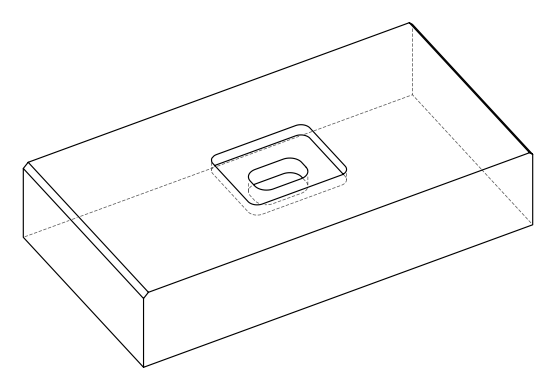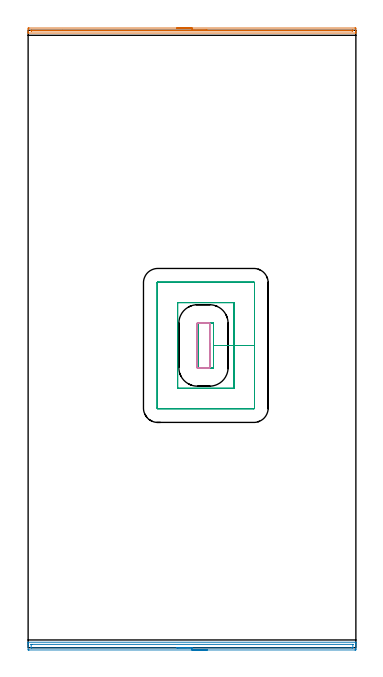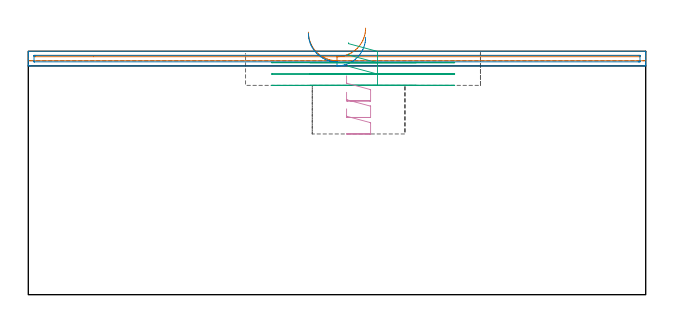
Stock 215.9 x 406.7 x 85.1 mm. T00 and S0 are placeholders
(PLAN: 4 operations, 2 tool changes, 12 min)
(1 AREA_MILL | FG_CHAMFER_SURFACE | UGT0205_001 | 3.6 min | 1176 mm3)
(2 AREA_MILL_1 | FG_CHAMFER_SURFACE_1 | UGT0205_001 | 3.64 min | 2807 mm3)
(3 MILL_RECTANGULAR_POCKET | POCKET_RECTANGULAR_STRAIGHT | UGT0201_100 | Follow Part, ap 4.5, ae 75% | 3.86 min | 98188 mm3)
(4 MILL_RECTANGULAR_POCKET_1 | POCKET_RECTANGULAR_STRAIGHT_1 | UGT0201_106 | Follow Part, ap 6, ae 75% | 0.87 min | 27371 mm3)
(TOOL UGT0205_001 | Chamfer Mill 20 x 3 x 45 deg. | D20 FL50 Z2)
(TOOL UGT0201_100 | End Mill 18 mm | D18 FL22 Z2)
(TOOL UGT0201_106 | End Mill 24 mm | D24 FL25 Z2)
(OP 1 AREA_MILL)
G17 G21 G94 G90
T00 M6
G54
G17 G0 G90 X97.95 Y408.2 S1061 M3
G43 Z95.1 H0
Z91.8
G94 G1 X97.988 Z90.928 F250.
X98.102 Z90.063
X98.291 Z89.212
X98.553 Z88.38
X98.887 Z87.574
X99.29 Z86.8
X99.758 Z86.064
X100.29 Z85.372
X100.879 Z84.729
X101.522 Z84.14
X102.214 Z83.608
X102.95 Z83.14
X103.724 Z82.737
X104.53 Z82.403
X105.362 Z82.141
X106.214 Z81.952
X107.078 Z81.838
X107.95 Z81.8
X215.268
X215.614 Y408.197
X215.89 Y408.192 Z81.803
X215.9 Y407.86 Z82.134
Y406.473 Z83.523
Y406.113 Z83.881
Y405.393 Z84.607
Y405.18 Z84.819
X215.898 Y405.039 Z84.954
X215.89 Y404.903 Z85.088
X215.715 Y404.9 Z85.1
X0.184
X0.01 Y404.903 Z85.088
X0.002 Y405.039 Z84.954
X0. Y405.18 Z84.819
Y405.393 Z84.607
Y406.113 Z83.881
Y407.347 Z82.65
X0.004 Y407.86 Z82.134
X0.01 Y408.192 Z81.803
X0.286 Y408.197 Z81.8
X0.632 Y408.2
X107.95
Y406.786 Z83.214
X213.686
X213.839 Y406.784 Z83.216
X213.876 Y406.782 Z83.218
X213.888 Y406.779 Z83.221
X213.891 Y406.771 Z83.229
X213.895 Y406.737 Z83.263
X213.898 Y406.578 Z83.422
X213.892 Y406.345 Z83.655
X213.89 Y406.322 Z83.678
X213.841 Y406.32 Z83.68
X213.721 Y406.317 Z83.683
X213.48 Y406.315 Z83.685
X213.274 Y406.314 Z83.686
X2.214 Y406.315 Z83.685
X2.061 Y406.316 Z83.684
X2.024 Y406.318 Z83.682
X2.012 Y406.321 Z83.679
X2.009 Y406.329 Z83.671
X2.005 Y406.363 Z83.637
X2.007 Y406.517 Z83.483
X2.03 Y406.779 Z83.221
X2.31 Y406.784 Z83.216
X2.42 Y406.785 Z83.215
X22.767 Y406.786 Z83.214
X107.95
X108.822 Z83.252
X109.686 Z83.366
X110.538 Z83.555
X111.37 Z83.817
X112.176 Z84.151
X112.95 Z84.554
X113.686 Z85.023
X114.378 Z85.554
X115.021 Z86.143
X115.61 Z86.786
X116.142 Z87.478
X116.61 Z88.214
X117.013 Z88.988
X117.347 Z89.794
X117.609 Z90.626
X117.798 Z91.478
X117.912 Z92.343
X117.95 Z93.214
G0 Z95.1
M5
M2
(OP 2 AREA_MILL_1)
G17 G21 G94 G90
T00 M6
G54
G17 G0 G90 X117.95 Y-1.5 S1061 M3
G43 Z95.1 H0
Z90.
G94 G1 X117.912 Z89.128 F250.
X117.798 Z88.264
X117.609 Z87.412
X117.347 Z86.58
X117.013 Z85.774
X116.61 Z85.
X116.142 Z84.264
X115.61 Z83.572
X115.021 Z82.929
X114.378 Z82.34
X113.686 Z81.808
X112.95 Z81.34
X112.176 Z80.937
X111.37 Z80.603
X110.538 Z80.341
X109.686 Z80.152
X108.822 Z80.038
X107.95 Z80.
X0.632
X0.264 Y-1.497 Z80.001
X0.01 Y-1.492 Z80.004
X0. Y-1.138 Z80.358
Y0.612 Z82.107
Y2.002 Z83.498
Y2.363 Z83.857
Y3.085 Z84.584
Y3.301 Z84.801
X0.002 Y3.452 Z84.944
X0.01 Y3.597 Z85.089
X0.184 Y3.6 Z85.1
X215.716
X215.89 Y3.597 Z85.089
X215.898 Y3.452 Z84.944
X215.9 Y3.301 Z84.801
Y3.085 Z84.584
Y2.363 Z83.857
Y1.127 Z82.623
Y-0.263 Z81.233
Y-0.881 Z80.615
X215.897 Y-1.138 Z80.358
X215.89 Y-1.492 Z80.004
X215.636 Y-1.497 Z80.001
X215.268 Y-1.5 Z80.
X107.95
Y-0.086 Z81.414
X2.239 Y-0.085 Z81.415
X2.062 Y-0.082 Z81.418
X2.02 Y-0.079 Z81.421
X2.009 Y-0.076 Z81.424
X2.006 Y-0.063 Z81.437
X2.003 Y-0.028 Z81.472
X2. Y0.148 Z81.648
Y1.898 Z83.398
X2.003 Y2.036 Z83.536
X2.007 Y2.145 Z83.645
X2.01 Y2.175 Z83.675
X2.022 Y2.179 Z83.679
X2.064 Y2.181 Z83.681
X2.42 Y2.185 Z83.685
X2.601 Y2.186 Z83.686
X213.661 Y2.185 Z83.685
X213.838 Y2.182 Z83.682
X213.88 Y2.179 Z83.679
X213.891 Y2.176 Z83.676
X213.894 Y2.163 Z83.663
X213.897 Y2.128 Z83.628
X213.9 Y1.952 Z83.452
Y0.202 Z81.702
X213.897 Y0.064 Z81.564
X213.893 Y-0.045 Z81.455
X213.89 Y-0.075 Z81.425
X213.878 Y-0.079 Z81.421
X213.836 Y-0.081 Z81.419
X213.48 Y-0.085 Z81.415
X213.299 Y-0.086 Z81.414
X107.95
X107.078 Z81.452
X106.214 Z81.566
X105.362 Z81.755
X104.53 Z82.017
X103.724 Z82.351
X102.95 Z82.754
X102.214 Z83.223
X101.522 Z83.754
X100.879 Z84.343
X100.29 Z84.986
X99.758 Z85.678
X99.29 Z86.414
X98.887 Z87.188
X98.553 Z87.994
X98.291 Z88.826
X98.102 Z89.678
X97.988 Z90.543
X97.95 Z91.414
G0 Z95.1
M5
M2
(OP 3 MILL_RECTANGULAR_POCKET)
G17 G21 G94 G90
T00 M6
G54
G17 G0 G90 X112. Y185.6 S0 M3
G43 Z95.1 H0
Z88.1
G94 G1 Y184.4 Z87.778 F250.
X122.1 Z85.072
Y199.1 Z81.133
Y213.8 F500.
X112.
Y184.4
X122.1
Y199.1
X135.6
Y227.3
X98.5
Y170.9
X135.6
Y199.1
X149.1
Y240.4
G3 X148.7 Y240.8 R0.4
G1 X85.4
G3 X85. Y240.4 R0.4
G1 Y157.8
G3 X85.4 Y157.4 R0.4
G1 X148.7
G3 X149.1 Y157.8 R0.4
G1 Y199.1
Y200.1
G0 X112. Y185.6 Z84.133
G1 Y184.4 Z83.812 F250.
X122.1 Z81.105
Y199.1 Z77.167
Y213.8 F500.
X112.
Y184.4
X122.1
Y199.1
X135.6
Y227.3
X98.5
Y170.9
X135.6
Y199.1
X149.1
Y240.4
G3 X148.7 Y240.8 R0.4
G1 X85.4
G3 X85. Y240.4 R0.4
G1 Y157.8
G3 X85.4 Y157.4 R0.4
G1 X148.7
G3 X149.1 Y157.8 R0.4
G1 Y199.1
Y200.1
G0 X112. Y185.6 Z80.167
G1 Y184.4 Z79.845 F250.
X122.1 Z77.139
Y199.1 Z73.2
Y213.8 F500.
X112.
Y184.4
X122.1
Y199.1
X135.6
Y227.3
X98.5
Y170.9
X135.6
Y199.1
X149.1
Y240.4
G3 X148.7 Y240.8 R0.4
G1 X85.4
G3 X85. Y240.4 R0.4
G1 Y157.8
G3 X85.4 Y157.4 R0.4
G1 X148.7
G3 X149.1 Y157.8 R0.4
G1 Y199.1
Y200.1
G0 Z95.1
M5
M2
(OP 4 MILL_RECTANGULAR_POCKET_1)
G17 G21 G94 G90
T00 M6
G54
G17 G0 G90 X111.3 Y194.031 S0 M3
G43 Z95.1 H0
Z76.54
G94 G1 Y184.5 Z73.986 F250.
Y184.455 Z73.974
X111.355 Y184.355 Z73.944
X111.455 Y184.3 Z73.913
X119.545 Z71.745
X119.645 Y184.355 Z71.715
X119.7 Y184.455 Z71.684
Y184.5 Z71.672
Y199.1 Z67.76
Y213.7 F500.
G3 X119.5 Y213.9 R0.2
G1 X111.5
G3 X111.3 Y213.7 R0.2
G1 Y184.5
G3 X111.5 Y184.3 R0.2
G1 X119.5
G3 X119.7 Y184.5 R0.2
G1 Y199.1
Y200.1
G0 X111.3 Y194.031 Z70.76
G1 Y184.5 Z68.206 F250.
Y184.455 Z68.194
X111.355 Y184.355 Z68.164
X111.455 Y184.3 Z68.133
X119.545 Z65.965
X119.645 Y184.355 Z65.935
X119.7 Y184.455 Z65.904
Y184.5 Z65.892
Y199.1 Z61.98
Y213.7 F500.
G3 X119.5 Y213.9 R0.2
G1 X111.5
G3 X111.3 Y213.7 R0.2
G1 Y184.5
G3 X111.5 Y184.3 R0.2
G1 X119.5
G3 X119.7 Y184.5 R0.2
G1 Y199.1
Y200.1
G0 X111.3 Y194.031 Z64.98
G1 Y184.5 Z62.426 F250.
Y184.455 Z62.414
X111.355 Y184.355 Z62.384
X111.455 Y184.3 Z62.353
X119.545 Z60.185
X119.645 Y184.355 Z60.155
X119.7 Y184.455 Z60.124
Y184.5 Z60.112
Y199.1 Z56.2
Y213.7 F500.
G3 X119.5 Y213.9 R0.2
G1 X111.5
G3 X111.3 Y213.7 R0.2
G1 Y184.5
G3 X111.5 Y184.3 R0.2
G1 X119.5
G3 X119.7 Y184.5 R0.2
G1 Y199.1
Y200.1
G0 Z95.1
M5
M2
